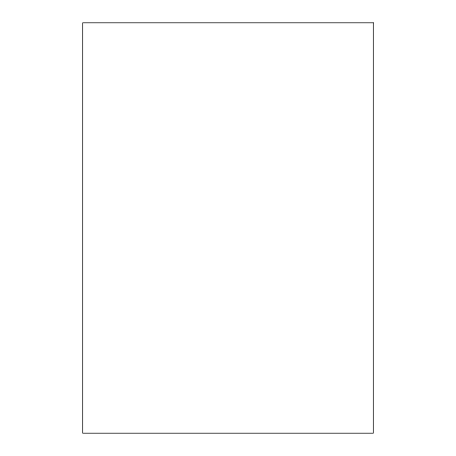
<?xml version="1.0" encoding="UTF-8"?>
<svg xmlns="http://www.w3.org/2000/svg" width="456" height="456" viewBox="0 0 456 456"><rect width="100%" height="100%" fill="white"/><g stroke="black" fill="none" stroke-linecap="round" stroke-linejoin="round"><path stroke-width="0.68" d="M373.299 22.8L82.701 22.8L82.701 433.2L373.299 433.2L373.299 22.8"/></g></svg>
